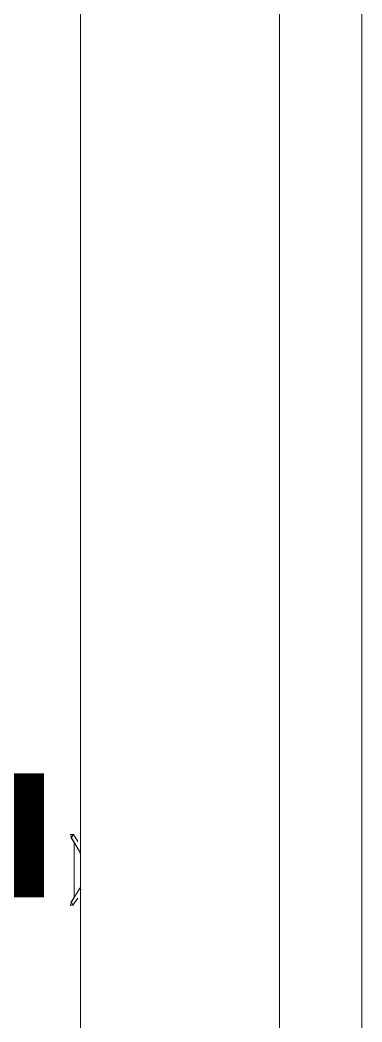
# Model space of a CAD drawing. Header units: millimetres. Extents: x 30557 to 235556, y -116603 to -73383.
# Drawn here: x 123683.4 to 123704.1, y -74078 to -74017.5 of the extents above; entities that cross this region are included whole.
import ezdxf

# ---------------------------------------------------------------- set-up
doc = ezdxf.new("R2010")
doc.units = ezdxf.units.MM

# ---------------------------------------------------------------- blocks, each defined once
blk = doc.blocks.new('RS20-0800')
at = {"lineweight": 0}
for points in [[(16011.037, 3262.494), (16011.037, 3392.391)], [(16017.049, 3392.391), (16017.049, 3262.345)], [(16019.546, 3388.412), (16019.546, 3261.775)]]:
    blk.add_lwpolyline(points, dxfattribs=at)
at = {"color": 250, "lineweight": 0}
for points in [[(16010.826, 3332.533), (16010.72, 3332.533)], [(16010.742, 3332.533), (16010.762, 3332.427)], [(16010.826, 3332.533), (16010.784, 3332.469), (16010.762, 3332.427)], [(16010.826, 3332.533), (16010.953, 3332.321)], [(16011.017, 3332.004), (16010.742, 3332.449)], [(16010.762, 3332.427), (16011.017, 3332.004)], [(16010.847, 3332.3), (16010.847, 3330.606)], [(16011.017, 3332.004), (16011.037, 3331.919)], [(16011.037, 3331.961), (16011.037, 3331.94)], [(16011.037, 3331.961), (16011.037, 3331.898)], [(16011.037, 3331.94), (16011.037, 3331.919)], [(16011.037, 3331.009), (16011.037, 3331.919)], [(16011.037, 3331.898), (16011.037, 3330.966)], [(16011.037, 3330.606), (16011.037, 3331.029)], [(16011.017, 3330.903), (16010.742, 3330.48)], [(16010.762, 3330.48), (16011.017, 3330.925)], [(16011.037, 3330.882), (16011.037, 3330.966), (16011.037, 3330.945)], [(16011.037, 3330.882), (16011.058, 3330.86)], [(16010.762, 3330.48), (16010.72, 3330.395)], [(16010.826, 3330.395), (16010.784, 3330.437), (16010.762, 3330.48)], [(16010.953, 3330.606), (16010.805, 3330.395)], [(16010.826, 3330.395), (16010.72, 3330.395)]]:
    blk.add_lwpolyline(points, dxfattribs=at)

msp = doc.modelspace()

# ---------------------------------------------------------------- linework, layer by layer
at = {"color": 30}
msp.add_lwpolyline([(123684.873, -74066.725, 7.5, 7.5, 0), (122930.302, -74066.725, 0, 0, 0)], format="xyseb", dxfattribs=at)

# ---------------------------------------------------------------- block references
at = {"color": 0, "xscale": 2, "yscale": 2, "zscale": 2}
msp.add_blockref('RS20-0800', (91665.011, -80731.736), dxfattribs=at)

doc.saveas('drawing.dxf')
